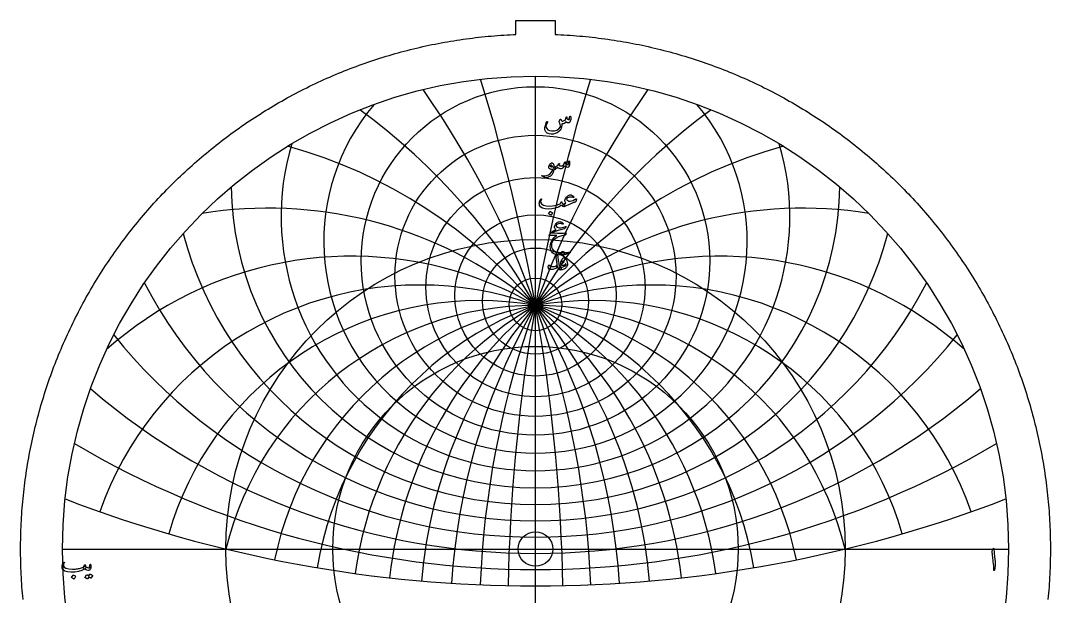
# Model space of a CAD drawing. Header units: millimetres. Extents: x -71 to 71, y -71 to 73.
# Drawn here: x -70.8 to 70.8, y -6.5 to 72.6 of the extents above; entities that cross this region are included whole.
import ezdxf

# ---------------------------------------------------------------- set-up
doc = ezdxf.new("R2010")
doc.units = ezdxf.units.MM
for name, color, linetype in [('CUT_INNER', 6, 'Continuous'), ('CUT_OUTER', 1, 'Continuous'), ('ENGRAVE', 7, 'Continuous'), ('ENGRAVE_FINE', 8, 'Continuous'), ('TEXT', 5, 'Continuous')]:
    doc.layers.add(name, color=color, linetype=linetype)

msp = doc.modelspace()

# ---------------------------------------------------------------- linework, layer by layer
at = {"layer": 'CUT_INNER'}
msp.add_circle((0, 0), 2.375, dxfattribs=at)
at = {"layer": 'CUT_OUTER'}
msp.add_lwpolyline([(-70.4218, -6.9359), (-70.463, -6.5037), (-70.5016, -6.0712), (-70.5375, -5.6385), (-70.5708, -5.2056), (-70.6014, -4.7725), (-70.6293, -4.3392), (-70.6546, -3.9058), (-70.6773, -3.4722), (-70.6972, -3.0384), (-70.7146, -2.6046), (-70.7292, -2.1706), (-70.7412, -1.7366), (-70.7505, -1.3025), (-70.7572, -0.8684), (-70.7612, -0.4342), (-70.7625, 0), (-70.7612, 0.4342), (-70.7572, 0.8684), (-70.7505, 1.3025), (-70.7412, 1.7366), (-70.7292, 2.1706), (-70.7146, 2.6046), (-70.6972, 3.0384), (-70.6773, 3.4722), (-70.6546, 3.9058), (-70.6293, 4.3392), (-70.6014, 4.7725), (-70.5708, 5.2056), (-70.5375, 5.6385), (-70.5016, 6.0712), (-70.463, 6.5037), (-70.4218, 6.9359), (-70.3779, 7.3679), (-70.3313, 7.7996), (-70.2822, 8.231), (-70.2303, 8.6621), (-70.1759, 9.0928), (-70.1187, 9.5233), (-70.059, 9.9533), (-69.9966, 10.383), (-69.9316, 10.8123), (-69.8639, 11.2412), (-69.7936, 11.6697), (-69.7207, 12.0977), (-69.6452, 12.5253), (-69.567, 12.9524), (-69.4862, 13.379), (-69.4028, 13.8051), (-69.3168, 14.2307), (-69.2282, 14.6557), (-69.137, 15.0802), (-69.0431, 15.5042), (-68.9467, 15.9275), (-68.8477, 16.3502), (-68.746, 16.7724), (-68.6418, 17.1939), (-68.535, 17.6147), (-68.4257, 18.0349), (-68.3137, 18.4544), (-68.1992, 18.8733), (-68.0821, 19.2914), (-67.9625, 19.7087), (-67.8403, 20.1254), (-67.7155, 20.5413), (-67.5882, 20.9564), (-67.4583, 21.3707), (-67.3259, 21.7842), (-67.191, 22.1969), (-67.0535, 22.6088), (-66.9135, 23.0198), (-66.771, 23.4299), (-66.626, 23.8392), (-66.4785, 24.2475), (-66.3285, 24.655), (-66.1759, 25.0615), (-66.0209, 25.4671), (-65.8634, 25.8717), (-65.7034, 26.2753), (-65.541, 26.678), (-65.376, 27.0796), (-65.2086, 27.4803), (-65.0388, 27.8799), (-64.8665, 28.2784), (-64.6918, 28.6759), (-64.5146, 29.0723), (-64.335, 29.4676), (-64.153, 29.8618), (-63.9685, 30.2549), (-63.7817, 30.6468), (-63.5925, 31.0376), (-63.4008, 31.4272), (-63.2068, 31.8156), (-63.0104, 32.2029), (-62.8116, 32.5889), (-62.6105, 32.9737), (-62.407, 33.3572), (-62.2011, 33.7395), (-61.9929, 34.1205), (-61.7824, 34.5003), (-61.5695, 34.8787), (-61.3544, 35.2558), (-61.1369, 35.6316), (-60.9171, 36.0061), (-60.695, 36.3792), (-60.4707, 36.7509), (-60.244, 37.1213), (-60.0151, 37.4902), (-59.784, 37.8578), (-59.5505, 38.2239), (-59.3149, 38.5886), (-59.077, 38.9518), (-58.8369, 39.3135), (-58.5945, 39.6738), (-58.35, 40.0326), (-58.1033, 40.3899), (-57.8543, 40.7456), (-57.6032, 41.0998), (-57.35, 41.4525), (-57.0946, 41.8036), (-56.837, 42.1532), (-56.5773, 42.5011), (-56.3154, 42.8475), (-56.0514, 43.1922), (-55.7854, 43.5353), (-55.5172, 43.8768), (-55.2469, 44.2166), (-54.9746, 44.5548), (-54.7002, 44.8913), (-54.4237, 45.226), (-54.1451, 45.5591), (-53.8646, 45.8905), (-53.582, 46.2201), (-53.2974, 46.548), (-53.0108, 46.8742), (-52.7222, 47.1986), (-52.4316, 47.5212), (-52.139, 47.842), (-51.8444, 48.161), (-51.548, 48.4782), (-51.2495, 48.7936), (-50.9492, 49.1072), (-50.6469, 49.4188), (-50.3427, 49.7287), (-50.0366, 50.0366), (-49.7287, 50.3427), (-49.4188, 50.6469), (-49.1072, 50.9492), (-48.7936, 51.2495), (-48.4782, 51.548), (-48.161, 51.8444), (-47.842, 52.139), (-47.5212, 52.4316), (-47.1986, 52.7222), (-46.8742, 53.0108), (-46.548, 53.2974), (-46.2201, 53.582), (-45.8905, 53.8646), (-45.5591, 54.1451), (-45.226, 54.4237), (-44.8913, 54.7002), (-44.5548, 54.9746), (-44.2166, 55.2469), (-43.8768, 55.5172), (-43.5353, 55.7854), (-43.1922, 56.0514), (-42.8475, 56.3154), (-42.5011, 56.5773), (-42.1532, 56.837), (-41.8036, 57.0946), (-41.4525, 57.35), (-41.0998, 57.6032), (-40.7456, 57.8543), (-40.3899, 58.1033), (-40.0326, 58.35), (-39.6738, 58.5945), (-39.3135, 58.8369), (-38.9518, 59.077), (-38.5886, 59.3149), (-38.2239, 59.5505), (-37.8578, 59.784), (-37.4902, 60.0151), (-37.1213, 60.244), (-36.7509, 60.4707), (-36.3792, 60.695), (-36.0061, 60.9171), (-35.6316, 61.1369), (-35.2558, 61.3544), (-34.8787, 61.5695), (-34.5003, 61.7824), (-34.1205, 61.9929), (-33.7395, 62.2011), (-33.3572, 62.407), (-32.9737, 62.6105), (-32.5889, 62.8116), (-32.2029, 63.0104), (-31.8156, 63.2068), (-31.4272, 63.4008), (-31.0376, 63.5925), (-30.6468, 63.7817), (-30.2549, 63.9685), (-29.8618, 64.153), (-29.4676, 64.335), (-29.0723, 64.5146), (-28.6759, 64.6918), (-28.2784, 64.8665), (-27.8799, 65.0388), (-27.4803, 65.2086), (-27.0796, 65.376), (-26.678, 65.541), (-26.2753, 65.7034), (-25.8717, 65.8634), (-25.4671, 66.0209), (-25.0615, 66.1759), (-24.655, 66.3285), (-24.2475, 66.4785), (-23.8392, 66.626), (-23.4299, 66.771), (-23.0198, 66.9135), (-22.6088, 67.0535), (-22.1969, 67.191), (-21.7842, 67.3259), (-21.3707, 67.4583), (-20.9564, 67.5882), (-20.5413, 67.7155), (-20.1254, 67.8403), (-19.7087, 67.9625), (-19.2914, 68.0821), (-18.8733, 68.1992), (-18.4544, 68.3137), (-18.0349, 68.4257), (-17.6147, 68.535), (-17.1939, 68.6418), (-16.7724, 68.746), (-16.3502, 68.8477), (-15.9275, 68.9467), (-15.5042, 69.0431), (-15.0802, 69.137), (-14.6557, 69.2282), (-14.2307, 69.3168), (-13.8051, 69.4028), (-13.379, 69.4862), (-12.9524, 69.567), (-12.5253, 69.6452), (-12.0977, 69.7207), (-11.6697, 69.7936), (-11.2412, 69.8639), (-10.8123, 69.9316), (-10.383, 69.9966), (-9.9533, 70.059), (-9.5233, 70.1187), (-9.0928, 70.1759), (-8.6621, 70.2303), (-8.231, 70.2822), (-7.7996, 70.3313), (-7.3679, 70.3779), (-6.9359, 70.4218), (-6.5037, 70.463), (-6.0712, 70.5016), (-5.6385, 70.5375), (-5.2056, 70.5708), (-4.7725, 70.6014), (-4.3392, 70.6293), (-3.9058, 70.6546), (-3.4722, 70.6773), (-3.0384, 70.6972), (-2.7125, 70.7102), (-2.7125, 72.6225), (2.7125, 72.6225), (2.7125, 70.7102), (3.0384, 70.6972), (3.4722, 70.6773), (3.9058, 70.6546), (4.3392, 70.6293), (4.7725, 70.6014), (5.2056, 70.5708), (5.6385, 70.5375), (6.0712, 70.5016), (6.5037, 70.463), (6.9359, 70.4218), (7.3679, 70.3779), (7.7996, 70.3313), (8.231, 70.2822), (8.6621, 70.2303), (9.0928, 70.1759), (9.5233, 70.1187), (9.9533, 70.059), (10.383, 69.9966), (10.8123, 69.9316), (11.2412, 69.8639), (11.6697, 69.7936), (12.0977, 69.7207), (12.5253, 69.6452), (12.9524, 69.567), (13.379, 69.4862), (13.8051, 69.4028), (14.2307, 69.3168), (14.6557, 69.2282), (15.0802, 69.137), (15.5042, 69.0431), (15.9275, 68.9467), (16.3502, 68.8477), (16.7724, 68.746), (17.1939, 68.6418), (17.6147, 68.535), (18.0349, 68.4257), (18.4544, 68.3137), (18.8733, 68.1992), (19.2914, 68.0821), (19.7087, 67.9625), (20.1254, 67.8403), (20.5413, 67.7155), (20.9564, 67.5882), (21.3707, 67.4583), (21.7842, 67.3259), (22.1969, 67.191), (22.6088, 67.0535), (23.0198, 66.9135), (23.4299, 66.771), (23.8392, 66.626), (24.2475, 66.4785), (24.655, 66.3285), (25.0615, 66.1759), (25.4671, 66.0209), (25.8717, 65.8634), (26.2753, 65.7034), (26.678, 65.541), (27.0796, 65.376), (27.4803, 65.2086), (27.8799, 65.0388), (28.2784, 64.8665), (28.6759, 64.6918), (29.0723, 64.5146), (29.4676, 64.335), (29.8618, 64.153), (30.2549, 63.9685), (30.6468, 63.7817), (31.0376, 63.5925), (31.4272, 63.4008), (31.8156, 63.2068), (32.2029, 63.0104), (32.5889, 62.8116), (32.9737, 62.6105), (33.3572, 62.407), (33.7395, 62.2011), (34.1205, 61.9929), (34.5003, 61.7824), (34.8787, 61.5695), (35.2558, 61.3544), (35.6316, 61.1369), (36.0061, 60.9171), (36.3792, 60.695), (36.7509, 60.4707), (37.1213, 60.244), (37.4902, 60.0151), (37.8578, 59.784), (38.2239, 59.5505), (38.5886, 59.3149), (38.9518, 59.077), (39.3135, 58.8369), (39.6738, 58.5945), (40.0326, 58.35), (40.3899, 58.1033), (40.7456, 57.8543), (41.0998, 57.6032), (41.4525, 57.35), (41.8036, 57.0946), (42.1532, 56.837), (42.5011, 56.5773), (42.8475, 56.3154), (43.1922, 56.0514), (43.5353, 55.7854), (43.8768, 55.5172), (44.2166, 55.2469), (44.5548, 54.9746), (44.8913, 54.7002), (45.226, 54.4237), (45.5591, 54.1451), (45.8905, 53.8646), (46.2201, 53.582), (46.548, 53.2974), (46.8742, 53.0108), (47.1986, 52.7222), (47.5212, 52.4316), (47.842, 52.139), (48.161, 51.8444), (48.4782, 51.548), (48.7936, 51.2495), (49.1072, 50.9492), (49.4188, 50.6469), (49.7287, 50.3427), (50.0366, 50.0366), (50.3427, 49.7287), (50.6469, 49.4188), (50.9492, 49.1072), (51.2495, 48.7936), (51.548, 48.4782), (51.8444, 48.161), (52.139, 47.842), (52.4316, 47.5212), (52.7222, 47.1986), (53.0108, 46.8742), (53.2974, 46.548), (53.582, 46.2201), (53.8646, 45.8905), (54.1451, 45.5591), (54.4237, 45.226), (54.7002, 44.8913), (54.9746, 44.5548), (55.2469, 44.2166), (55.5172, 43.8768), (55.7854, 43.5353), (56.0514, 43.1922), (56.3154, 42.8475), (56.5773, 42.5011), (56.837, 42.1532), (57.0946, 41.8036), (57.35, 41.4525), (57.6032, 41.0998), (57.8543, 40.7456), (58.1033, 40.3899), (58.35, 40.0326), (58.5945, 39.6738), (58.8369, 39.3135), (59.077, 38.9518), (59.3149, 38.5886), (59.5505, 38.2239), (59.784, 37.8578), (60.0151, 37.4902), (60.244, 37.1213), (60.4707, 36.7509), (60.695, 36.3792), (60.9171, 36.0061), (61.1369, 35.6316), (61.3544, 35.2558), (61.5695, 34.8787), (61.7824, 34.5003), (61.9929, 34.1205), (62.2011, 33.7395), (62.407, 33.3572), (62.6105, 32.9737), (62.8116, 32.5889), (63.0104, 32.2029), (63.2068, 31.8156), (63.4008, 31.4272), (63.5925, 31.0376), (63.7817, 30.6468), (63.9685, 30.2549), (64.153, 29.8618), (64.335, 29.4676), (64.5146, 29.0723), (64.6918, 28.6759), (64.8665, 28.2784), (65.0388, 27.8799), (65.2086, 27.4803), (65.376, 27.0796), (65.541, 26.678), (65.7034, 26.2753), (65.8634, 25.8717), (66.0209, 25.4671), (66.1759, 25.0615), (66.3285, 24.655), (66.4785, 24.2475), (66.626, 23.8392), (66.771, 23.4299), (66.9135, 23.0198), (67.0535, 22.6088), (67.191, 22.1969), (67.3259, 21.7842), (67.4583, 21.3707), (67.5882, 20.9564), (67.7155, 20.5413), (67.8403, 20.1254), (67.9625, 19.7087), (68.0821, 19.2914), (68.1992, 18.8733), (68.3137, 18.4544), (68.4257, 18.0349), (68.535, 17.6147), (68.6418, 17.1939), (68.746, 16.7724), (68.8477, 16.3502), (68.9467, 15.9275), (69.0431, 15.5042), (69.137, 15.0802), (69.2282, 14.6557), (69.3168, 14.2307), (69.4028, 13.8051), (69.4862, 13.379), (69.567, 12.9524), (69.6452, 12.5253), (69.7207, 12.0977), (69.7936, 11.6697), (69.8639, 11.2412), (69.9316, 10.8123), (69.9966, 10.383), (70.059, 9.9533), (70.1187, 9.5233), (70.1759, 9.0928), (70.2303, 8.6621), (70.2822, 8.231), (70.3313, 7.7996), (70.3779, 7.3679), (70.4218, 6.9359), (70.463, 6.5037), (70.5016, 6.0712), (70.5375, 5.6385), (70.5708, 5.2056), (70.6014, 4.7725), (70.6293, 4.3392), (70.6546, 3.9058), (70.6773, 3.4722), (70.6972, 3.0384), (70.7146, 2.6046), (70.7292, 2.1706), (70.7412, 1.7366), (70.7505, 1.3025), (70.7572, 0.8684), (70.7612, 0.4342), (70.7625, 0), (70.7612, -0.4342), (70.7572, -0.8684), (70.7505, -1.3025), (70.7412, -1.7366), (70.7292, -2.1706), (70.7146, -2.6046), (70.6972, -3.0384), (70.6773, -3.4722), (70.6546, -3.9058), (70.6293, -4.3392), (70.6014, -4.7725), (70.5708, -5.2056), (70.5375, -5.6385), (70.5016, -6.0712), (70.463, -6.5037), (70.4218, -6.9359)], dxfattribs=at)
at = {"layer": 'ENGRAVE'}
for points in [[(0, -65), (0, 65)], [(-65, 0), (65, 0)]]:
    msp.add_lwpolyline(points, dxfattribs=at)
for centre, radius in [((0, 0), 65), ((0, 39.5928), 23.9451), ((0, 37.5436), 19.3147), ((0, 35.9908), 15.0621), ((0, 34.853), 11.0816), ((0, 0), 42.5483), ((0, 34.0749), 7.2895), ((0, 33.6213), 3.616), ((0, 33.4722), 0.93), ((0, 0), 27.8517)]:
    msp.add_circle(centre, radius, dxfattribs=at)
for centre, radius, start, end in [((0, 42.258), 29.0939, 139.626033, 40.373967), ((0, 45.7157), 34.9559, 163.398511, 16.601489), ((0, 50.2331), 41.8147, 180.638783, 359.361217), ((0, 56.2293), 50.1043, 194.882243, 345.117757), ((0, 64.3956), 60.5297, 207.383949, 332.616051), ((0, -10.3066), 43.7788, 13.616667, 166.383333), ((0, -10.3066), 43.7788, 13.616667, 166.383333), ((0, 75.9537), 74.3254, 218.757761, 321.242239), ((0, 93.2754), 93.8757, 229.355489, 310.644511), ((0, 121.6414), 124.4736, 239.400269, 300.599731), ((0, 175.6501), 180.7299, 249.044902, 290.955098)]:
    msp.add_arc(centre, radius, start, end, dxfattribs=at)
at = {"layer": 'ENGRAVE_FINE'}
for centre, radius, start, end in [((-248.282, -10.3066), 252.1122, 1.196899, 17.275168), ((-248.282, -10.3066), 252.1122, 1.196899, 17.275168), ((248.282, -10.3066), 252.1122, 162.724832, 178.803101), ((248.282, -10.3066), 252.1122, 162.724832, 178.803101), ((-120.2813, -10.3066), 128.0007, 2.411994, 35.014291), ((-120.2813, -10.3066), 128.0007, 2.411994, 35.014291), ((120.2813, -10.3066), 128.0007, 144.985709, 177.588006), ((120.2813, -10.3066), 128.0007, 144.985709, 177.588006), ((-75.8271, -10.3066), 87.5576, 3.664595, 53.808724), ((-75.8271, -10.3066), 87.5576, 3.664595, 53.808724), ((75.8271, -10.3066), 87.5576, 126.191276, 176.335405), ((75.8271, -10.3066), 87.5576, 126.191276, 176.335405), ((-52.1736, -10.3066), 68.1078, 4.97639, 74.589455), ((-52.1736, -10.3066), 68.1078, 4.97639, 74.589455), ((52.1736, -10.3066), 68.1078, 105.410545, 175.02361), ((52.1736, -10.3066), 68.1078, 105.410545, 175.02361), ((-36.7348, -10.3066), 57.1492, 6.373032, 99.132254), ((-36.7348, -10.3066), 57.1492, 6.373032, 99.132254), ((36.7348, -10.3066), 57.1492, 80.867746, 173.626968), ((36.7348, -10.3066), 57.1492, 80.867746, 173.626968), ((-25.2757, -10.3066), 50.5514, 7.886324, 131.75557), ((-25.2757, -10.3066), 50.5514, 7.886324, 131.75557), ((25.2757, -10.3066), 50.5514, 48.24443, 172.113676), ((25.2757, -10.3066), 50.5514, 48.24443, 172.113676), ((-15.9342, -10.3066), 46.5884, 9.5574, 160.647447), ((-15.9342, -10.3066), 46.5884, 9.5574, 160.647447), ((15.9342, -10.3066), 46.5884, 19.352553, 170.4426), ((15.9342, -10.3066), 46.5884, 19.352553, 170.4426), ((-7.7194, -10.3066), 44.4542, 11.441648, 163.804185), ((-7.7194, -10.3066), 44.4542, 11.441648, 163.804185), ((7.7194, -10.3066), 44.4542, 16.195815, 168.558352), ((7.7194, -10.3066), 44.4542, 16.195815, 168.558352)]:
    msp.add_arc(centre, radius, start, end, dxfattribs=at)
at = {"layer": 'TEXT'}
for points in [[(4.7066, 59.4639), (4.7138, 59.4819), (4.7231, 59.4948), (4.7345, 59.5026), (4.7479, 59.5051), (4.7651, 59.5031), (4.7798, 59.4969), (4.792, 59.4866), (4.8015, 59.4721), (4.825, 59.4206), (4.8417, 59.3566), (4.8518, 59.2803), (4.8551, 59.1916), (4.8461, 59.0467), (4.819, 58.9091), (4.7739, 58.7786), (4.7107, 58.6554), (4.6891, 58.6257), (4.6654, 58.6028), (4.6396, 58.5865), (4.6117, 58.577), (4.5109, 58.5706), (4.4024, 58.5884), (4.2861, 58.6304), (4.1621, 58.6966), (4.0577, 58.5535), (3.9342, 58.4584), (3.7916, 58.4112), (3.63, 58.412), (3.6247, 58.325), (3.6171, 58.2413), (3.6072, 58.161), (3.5949, 58.0841), (3.5804, 58.01), (3.5635, 57.9381), (3.5443, 57.8687), (3.5227, 57.8015), (3.4727, 57.6803), (3.4052, 57.5684), (3.3201, 57.4658), (3.2175, 57.3725), (2.9775, 57.2127), (2.7235, 57.1003), (2.4557, 57.0353), (2.1739, 57.0178), (1.8565, 57.0608), (1.6057, 57.1735), (1.4213, 57.3558), (1.3035, 57.6076), (1.2875, 57.6984), (1.2849, 57.8056), (1.2958, 57.9294), (1.32, 58.0696), (1.3589, 58.2233), (1.4138, 58.3831), (1.4847, 58.5492), (1.5716, 58.7214), (1.5786, 58.7322), (1.5871, 58.7399), (1.5971, 58.7446), (1.6087, 58.7461), (1.6204, 58.7451), (1.6304, 58.742), (1.6389, 58.7369), (1.6459, 58.7296), (1.6505, 58.7191), (1.6521, 58.708), (1.6505, 58.6964), (1.6459, 58.6843), (1.5355, 58.4551), (1.4644, 58.2666), (1.4324, 58.1189), (1.4396, 58.0119), (1.5438, 57.776), (1.7077, 57.6045), (1.9315, 57.4975), (2.2151, 57.455), (2.6116, 57.4803), (2.9473, 57.5808), (3.2221, 57.7566), (3.4361, 58.0078), (3.4354, 58.1733), (3.4083, 58.3481), (3.3549, 58.5321), (3.2752, 58.7255), (3.2652, 58.7451), (3.2598, 58.7626), (3.259, 58.7781), (3.2629, 58.7915), (3.285, 58.8375), (3.3062, 58.8807), (3.3263, 58.9211), (3.3454, 58.9586), (3.3634, 58.9927), (3.3804, 59.023), (3.3964, 59.0495), (3.4114, 59.072), (3.4199, 59.0815), (3.4289, 59.0854), (3.4384, 59.0836), (3.4485, 59.0761), (3.4537, 59.0705), (3.4609, 59.0617), (3.4702, 59.0498), (3.4815, 59.0349), (3.4944, 59.0168), (3.5083, 58.9957), (3.5233, 58.9715), (3.5393, 58.9441), (3.5717, 58.8915), (3.5991, 58.8534), (3.6212, 58.8297), (3.6382, 58.8204), (3.7455, 58.8114), (3.8527, 58.8297), (3.96, 58.8753), (4.0672, 58.9483), (4.1062, 58.9967), (4.1446, 59.0761), (4.1825, 59.1865), (4.2199, 59.3278), (4.2235, 59.3412), (4.2302, 59.3525), (4.24, 59.3618), (4.2529, 59.369), (4.265, 59.3736), (4.2766, 59.3752), (4.2877, 59.3736), (4.2982, 59.369), (4.314, 59.3432), (4.3199, 59.2948), (4.316, 59.2236), (4.3024, 59.1298), (4.3856, 59.0787), (4.4746, 59.0452), (4.5692, 59.0292), (4.6695, 59.0308), (4.6682, 59.0609), (4.6643, 59.0854), (4.6579, 59.1042), (4.6489, 59.1174), (4.6386, 59.1298), (4.6324, 59.1421), (4.6303, 59.1545), (4.6324, 59.1669)], [(2.5266, 52.1158), (2.4299, 51.7763), (2.2677, 51.4919), (2.0401, 51.2627), (1.7469, 51.0887), (1.7059, 51.0711), (1.6655, 51.0552), (1.6255, 51.0412), (1.5861, 51.0289), (1.5474, 51.0187), (1.5097, 51.0109), (1.4731, 51.0053), (1.4376, 51.0021), (1.3489, 51.0147), (1.2313, 51.0609), (1.0849, 51.1405), (0.9096, 51.2537), (0.8907, 51.27), (0.8797, 51.2857), (0.8763, 51.3009), (0.8807, 51.3156), (0.8905, 51.3269), (0.9034, 51.3321), (0.9194, 51.3311), (0.9384, 51.3238), (1.1207, 51.2648), (1.3252, 51.2651), (1.5518, 51.3246), (1.8006, 51.4435), (2.0037, 51.5814), (2.1718, 51.7436), (2.3048, 51.93), (2.4028, 52.1406), (2.402, 52.1481), (2.3997, 52.154), (2.3959, 52.1584), (2.3904, 52.1612), (2.2484, 52.1695), (2.1275, 52.186), (2.0277, 52.2107), (1.9491, 52.2437), (1.8882, 52.2948), (1.8501, 52.3654), (1.8346, 52.4556), (1.8418, 52.5655), (1.8441, 52.58), (1.847, 52.5949), (1.8503, 52.6099), (1.8542, 52.6253), (1.8586, 52.6411), (1.8635, 52.6578), (1.8689, 52.6752), (1.8748, 52.6933), (1.9233, 52.8112), (1.9821, 52.9089), (2.0512, 52.9865), (2.1306, 53.044), (2.2118, 53.0754), (2.2863, 53.0749), (2.3541, 53.0424), (2.4152, 52.978), (2.4686, 52.8883), (2.509, 52.7841), (2.5366, 52.6655), (2.5513, 52.5325), (2.5594, 52.5326), (2.5673, 52.533), (2.5749, 52.5336), (2.5823, 52.5345), (2.5896, 52.5354), (2.5972, 52.5361), (2.6051, 52.5365), (2.6132, 52.5366), (2.641, 52.5307), (2.6627, 52.5129), (2.6782, 52.4832), (2.6874, 52.4417), (2.6913, 52.3961), (2.6905, 52.3499), (2.6851, 52.3033), (2.6751, 52.2561), (2.6619, 52.2146), (2.6472, 52.1849), (2.631, 52.1671), (2.6132, 52.1612), (2.5348, 52.1612), (2.5343, 52.1537), (2.5328, 52.1437), (2.5302, 52.1311), (2.5266, 52.1158)], [(2.3286, 52.5778), (2.2853, 52.6534), (2.2378, 52.7068), (2.1862, 52.7379), (2.1306, 52.747), (2.0973, 52.7382), (2.0677, 52.7243), (2.0416, 52.7052), (2.0192, 52.681), (2.012, 52.6681), (2.0109, 52.6542), (2.0161, 52.6392), (2.0274, 52.6232), (2.07, 52.5858), (2.1316, 52.5603), (2.2123, 52.5466), (2.3121, 52.5448), (2.3224, 52.5469), (2.3286, 52.5531), (2.3306, 52.5634), (2.3286, 52.5778)], [(4.6097, 53.3368), (4.6187, 53.343), (4.6293, 53.341), (4.6414, 53.3307), (4.6551, 53.3121), (4.6698, 53.2806), (4.6808, 53.2358), (4.6883, 53.1775), (4.6922, 53.1058), (4.6935, 53.0244), (4.6891, 52.945), (4.679, 52.8676), (4.6633, 52.7923), (4.6174, 52.6459), (4.5664, 52.5407), (4.5102, 52.4768), (4.4488, 52.4541), (4.3037, 52.4626), (4.1693, 52.5005), (4.0459, 52.5678), (3.9332, 52.6645), (3.8558, 52.5121), (3.7641, 52.3933), (3.6578, 52.3079), (3.5372, 52.2561), (3.4106, 52.2448), (3.2825, 52.2767), (3.1528, 52.352), (3.0216, 52.4706), (2.9153, 52.3352), (2.8112, 52.2386), (2.7091, 52.1806), (2.6091, 52.1612), (2.589, 52.1726), (2.5699, 52.2066), (2.5518, 52.2633), (2.5348, 52.3427), (2.5286, 52.4211), (2.5389, 52.4788), (2.5657, 52.516), (2.6091, 52.5325), (2.7993, 52.5755), (2.9659, 52.6593), (3.1087, 52.7838), (3.2278, 52.9491), (3.2343, 52.9581), (3.2412, 52.9646), (3.2487, 52.9684), (3.2567, 52.9697), (3.2665, 52.9687), (3.2752, 52.9656), (3.283, 52.9604), (3.2897, 52.9532), (3.2936, 52.931), (3.2845, 52.8934), (3.2626, 52.8403), (3.2278, 52.7717), (3.2734, 52.7189), (3.3443, 52.6799), (3.4405, 52.6549), (3.5619, 52.6438), (3.7133, 52.6756), (3.8455, 52.7789), (3.9587, 52.954), (4.0528, 53.2007), (4.0575, 53.2134), (4.0631, 53.2224), (4.0698, 53.2278), (4.0776, 53.2296), (4.0892, 53.2286), (4.0992, 53.2255), (4.1077, 53.2203), (4.1147, 53.2131), (4.1198, 53.2028), (4.1229, 53.1925), (4.124, 53.1822), (4.1229, 53.1718), (4.0817, 52.9986), (4.1299, 52.9558), (4.1879, 52.9182), (4.2557, 52.8857), (4.3333, 52.8583), (4.4089, 52.8406), (4.4663, 52.8367), (4.5058, 52.8467), (4.5272, 52.8707), (4.5341, 52.9073), (4.5303, 52.9594), (4.5156, 53.027), (4.4901, 53.11), (4.4944, 53.1334), (4.5158, 53.1791), (4.5543, 53.2469), (4.6097, 53.3368)], [(5.6141, 48.0782), (5.5316, 47.7482), (5.5223, 47.7322), (5.5069, 47.7173), (5.4852, 47.7034), (5.4574, 47.6905), (5.3956, 47.6687), (5.33, 47.6446), (5.2605, 47.6182), (5.1872, 47.5894), (5.11, 47.5586), (5.0289, 47.526), (4.9439, 47.4916), (4.8551, 47.4553), (3.9064, 47.0428), (3.8631, 47.0524), (3.828, 47.081), (3.8012, 47.1287), (3.7826, 47.1955), (3.7795, 47.2664), (3.7991, 47.3264), (3.8414, 47.3757), (3.9064, 47.4141), (3.9145, 47.4178), (3.9306, 47.4249), (3.9547, 47.4354), (3.9868, 47.4492), (4.0266, 47.466), (4.074, 47.4858), (4.1287, 47.5083), (4.191, 47.5337), (4.1108, 47.616), (4.06, 47.7059), (4.0386, 47.8036), (4.0466, 47.9091), (4.126, 48.1599), (4.2611, 48.3721), (4.4519, 48.5456), (4.6984, 48.6805), (4.7523, 48.6931), (4.8149, 48.6897), (4.8863, 48.6704), (4.9665, 48.6351), (5.0498, 48.5869), (5.1263, 48.533), (5.1962, 48.4734), (5.2594, 48.4082), (5.2772, 48.3842), (5.2852, 48.3618), (5.2834, 48.3409), (5.2718, 48.3216), (5.2542, 48.3066), (5.2346, 48.2989), (5.213, 48.2984), (5.1892, 48.3051), (5.0658, 48.344), (4.9345, 48.3618), (4.7956, 48.3585), (4.6489, 48.334), (4.5161, 48.2943), (4.4107, 48.2412), (4.3325, 48.1746), (4.2818, 48.0947), (4.2766, 48.0591), (4.29, 48.0184), (4.322, 47.9725), (4.3725, 47.9215), (4.4302, 47.8751), (4.488, 47.839), (4.5457, 47.8132), (4.6035, 47.7977), (4.7765, 47.7933), (4.9613, 47.8297), (5.1581, 47.9068), (5.3666, 48.0246), (5.3891, 48.0388), (5.411, 48.0524), (5.4324, 48.0656), (5.4533, 48.0782), (5.4734, 48.0901), (5.4924, 48.1009), (5.5105, 48.1107), (5.5275, 48.1195), (5.5747, 48.1416), (5.6048, 48.1422), (5.618, 48.121), (5.6141, 48.0782)], [(0.759, 48.0906), (0.7737, 48.1066), (0.7889, 48.1133), (0.8046, 48.1107), (0.8209, 48.0988), (0.8332, 48.0834), (0.8374, 48.0658), (0.8332, 48.0462), (0.8209, 48.0246), (0.758, 47.9271), (0.7177, 47.8369), (0.7002, 47.7539), (0.7054, 47.6781), (0.8345, 47.429), (1.0859, 47.2553), (1.4595, 47.1568), (1.9552, 47.1336), (2.3231, 47.1607), (2.6761, 47.2171), (3.0141, 47.303), (3.3371, 47.4182), (3.3941, 47.452), (3.4413, 47.5038), (3.4787, 47.5737), (3.5063, 47.6616), (3.5155, 47.6866), (3.531, 47.7039), (3.5527, 47.7134), (3.5805, 47.7152), (3.6004, 47.7067), (3.6145, 47.6894), (3.623, 47.6634), (3.6259, 47.6286), (3.6452, 47.5425), (3.6991, 47.478), (3.7875, 47.4352), (3.9105, 47.4141), (3.9548, 47.4043), (3.9848, 47.379), (4.0002, 47.3383), (4.0012, 47.2821), (3.9863, 47.1774), (3.9662, 47.1027), (3.9409, 47.0578), (3.9105, 47.0428), (3.82, 47.0547), (3.7342, 47.0903), (3.6529, 47.1496), (3.5764, 47.2326), (3.5699, 47.2359), (3.5588, 47.2336), (3.5431, 47.2256), (3.5227, 47.212), (3.1381, 46.9954), (2.7184, 46.8407), (2.2636, 46.7479), (1.7737, 46.717), (1.321, 46.7479), (0.9694, 46.8407), (0.7188, 46.9954), (0.5692, 47.212), (0.5352, 47.3329), (0.5239, 47.4564), (0.5352, 47.5824), (0.5692, 47.7111), (0.6151, 47.8307), (0.6621, 47.9338), (0.71, 48.0205), (0.759, 48.0906)], [(2.0089, 46.3787), (2.014, 46.3839), (2.0212, 46.387), (2.0305, 46.388), (2.0419, 46.387), (2.1221, 46.3545), (2.1976, 46.3148), (2.2685, 46.2679), (2.3348, 46.2137), (2.3412, 46.2055), (2.344, 46.1972), (2.3433, 46.189), (2.3389, 46.1807), (2.145, 45.8672), (2.1378, 45.8597), (2.1285, 45.8579), (2.1172, 45.8618), (2.1037, 45.8713), (2.0921, 45.8796), (2.0738, 45.892), (2.0488, 45.9085), (2.0171, 45.9291), (1.9782, 45.9538), (1.9315, 45.9827), (1.8771, 46.0157), (1.815, 46.0528), (1.8067, 46.059), (1.8026, 46.0652), (1.8026, 46.0714), (1.8067, 46.0776)], [(4.1848, 44.3371), (4.1882, 44.308), (4.1693, 44.2536), (4.1284, 44.1739), (4.0652, 44.069), (4.0518, 44.052), (4.0363, 44.0381), (4.0188, 44.0272), (3.9992, 44.0195), (3.7352, 43.9468), (3.5001, 43.8813), (3.2938, 43.8231), (3.1164, 43.772), (2.9679, 43.7284), (2.8483, 43.6926), (2.7576, 43.6645), (2.6957, 43.6441), (2.1966, 43.4214), (2.1615, 43.4188), (2.1347, 43.4234), (2.1161, 43.4353), (2.1058, 43.4544), (2.1056, 43.4613), (2.1089, 43.4699), (2.1159, 43.4799), (2.1264, 43.4915), (2.228, 43.5869), (2.3801, 43.6874), (2.5828, 43.7932), (2.8359, 43.904), (2.7671, 43.9628), (2.7091, 44.0195), (2.6619, 44.0742), (2.6256, 44.1268), (2.6031, 44.1843), (2.5977, 44.2536), (2.6093, 44.3348), (2.6379, 44.4279), (2.6843, 44.5248), (2.7493, 44.6218), (2.8328, 44.7187), (2.9349, 44.8156), (3.0461, 44.8994), (3.1525, 44.9569), (3.2544, 44.9881), (3.3516, 44.993), (3.4833, 44.9665), (3.6022, 44.9115), (3.7081, 44.8283), (3.8012, 44.7166), (3.8094, 44.7027), (3.8136, 44.6898), (3.8136, 44.678), (3.8094, 44.6671), (3.8004, 44.6571), (3.7898, 44.6517), (3.7777, 44.6509), (3.7641, 44.6548), (3.7033, 44.6741), (3.645, 44.6909), (3.5889, 44.705), (3.5351, 44.7166), (3.4839, 44.7254), (3.4356, 44.7311), (3.3901, 44.7337), (3.3474, 44.7331), (3.1698, 44.7123), (3.0205, 44.662), (2.8996, 44.5823), (2.8071, 44.4733), (2.9055, 44.3436), (3.0154, 44.2474), (3.1365, 44.1848), (3.2691, 44.1556), (3.4663, 44.1536), (3.6785, 44.1845), (3.9056, 44.2484), (4.1477, 44.3454), (4.1577, 44.348), (4.1673, 44.3474), (4.1763, 44.3438), (4.1848, 44.3371)], [(2.4729, 43.4338), (3.0022, 43.4152), (3.4598, 43.4131), (3.8458, 43.4276), (4.1601, 43.4585), (4.1697, 43.4597), (4.1781, 43.459), (4.1852, 43.4566), (4.191, 43.4523), (4.1953, 43.4465), (4.1977, 43.4394), (4.1983, 43.4311), (4.1972, 43.4214), (4.1891, 43.3837), (4.1812, 43.3492), (4.1736, 43.3177), (4.1662, 43.2894), (4.1592, 43.2641), (4.1523, 43.2419), (4.1458, 43.2229), (4.1394, 43.2069), (4.126, 43.1814), (4.1106, 43.1625), (4.093, 43.1504), (4.0734, 43.145), (3.597, 43.0586), (3.1824, 42.9233), (2.8297, 42.739), (2.5389, 42.5056), (2.392, 42.3378), (2.2852, 42.1602), (2.2187, 41.9727), (2.1924, 41.7755), (2.2177, 41.4659), (2.3182, 41.2135), (2.4941, 41.0183), (2.7452, 40.8804), (2.8754, 40.8386), (3.0185, 40.8041), (3.1744, 40.7767), (3.3433, 40.7566), (3.5248, 40.7435), (3.7187, 40.737), (3.9249, 40.7373), (4.1436, 40.7443), (4.2213, 40.7486), (4.2977, 40.7535), (4.3729, 40.759), (4.4467, 40.7649), (4.5188, 40.7713), (4.5885, 40.7783), (4.656, 40.7858), (4.7211, 40.7938), (4.7409, 40.7948), (4.7551, 40.7896), (4.7636, 40.7783), (4.7664, 40.7608), (4.7649, 40.7404), (4.7603, 40.7247), (4.7525, 40.7136), (4.7417, 40.7071), (4.6252, 40.6579), (4.5148, 40.6133), (4.4107, 40.5733), (4.3127, 40.538), (4.2212, 40.5071), (4.1363, 40.4803), (4.0582, 40.4576), (3.9868, 40.439), (3.9197, 40.4253), (3.8543, 40.4132), (3.7907, 40.4027), (3.729, 40.3936), (3.6688, 40.3867), (3.6099, 40.3823), (3.5523, 40.3805), (3.4959, 40.3813), (3.1113, 40.4112), (2.7906, 40.4761), (2.5338, 40.5762), (2.3409, 40.7113), (2.1994, 40.8801), (2.1007, 41.0774), (2.0447, 41.3029), (2.0316, 41.5569), (2.072, 41.8719), (2.1687, 42.1777), (2.3216, 42.4742), (2.5307, 42.7614), (2.6124, 42.8483), (2.705, 42.9315), (2.8084, 43.0112), (2.9226, 43.0873), (1.9243, 43.0955), (1.9003, 43.1058), (1.8903, 43.1244), (1.8941, 43.1512), (1.9119, 43.1863), (1.9455, 43.2373), (1.9759, 43.2832), (2.0032, 43.3239), (2.0274, 43.3595), (2.0486, 43.3897), (2.0666, 43.4142), (2.0816, 43.433), (2.0934, 43.4461), (2.1202, 43.4485), (2.1924, 43.4472), (2.31, 43.4423), (2.4729, 43.4338)], [(3.432, 38.7168), (3.4619, 38.7024), (3.4856, 38.6797), (3.5032, 38.6487), (3.5145, 38.6096), (3.522, 38.5611), (3.5238, 38.5147), (3.5199, 38.4703), (3.5104, 38.4281), (3.4962, 38.392), (3.4784, 38.3662), (3.457, 38.3507), (3.432, 38.3456), (3.3085, 38.3798), (3.2062, 38.4662), (3.1249, 38.6047), (3.0649, 38.7952), (3.0571, 38.828), (3.0504, 38.8565), (3.0448, 38.8806), (3.0401, 38.9004), (3.0365, 38.9157), (3.0339, 38.9267), (3.0324, 38.9332), (3.0319, 38.9354), (3.0257, 38.9475), (3.0195, 38.9509), (3.0133, 38.9455), (3.0071, 38.9313), (2.937, 38.773), (2.8586, 38.6487), (2.772, 38.5585), (2.6771, 38.5023), (2.5395, 38.459), (2.3781, 38.4322), (2.193, 38.4219), (1.9841, 38.4281), (1.8446, 38.4711), (1.7686, 38.5755), (1.756, 38.7413), (1.8067, 38.9684), (1.8184, 38.9958), (1.8325, 39.0159), (1.8493, 39.0288), (1.8686, 39.0344), (1.8877, 39.0326), (1.9037, 39.0231), (1.9166, 39.0058), (1.9264, 38.9808), (1.9473, 38.9274), (1.9728, 38.887), (2.0029, 38.8594), (2.0377, 38.8447), (2.2329, 38.8148), (2.4183, 38.8117), (2.5939, 38.8354), (2.7596, 38.8859), (2.8316, 38.9236), (2.8906, 38.9746), (2.9367, 39.0391), (2.97, 39.1169), (2.9679, 39.1538), (2.9576, 39.2396), (2.9391, 39.3745), (2.9122, 39.5583), (2.8986, 39.6567), (2.8865, 39.7455), (2.8759, 39.8248), (2.8669, 39.8945), (2.8591, 39.9542), (2.8524, 40.0033), (2.8468, 40.0418), (2.8421, 40.0698), (2.8383, 40.1126), (2.839, 40.1502), (2.8444, 40.1827), (2.8545, 40.2101), (2.8705, 40.244), (2.8854, 40.2755), (2.8994, 40.3048), (2.9122, 40.3317), (2.9239, 40.3564), (2.9339, 40.3787), (2.9424, 40.3986), (2.9494, 40.4163), (2.9566, 40.4305), (2.9659, 40.44), (2.9772, 40.4449), (2.9906, 40.4452), (3.0053, 40.4395), (3.0164, 40.4307), (3.0239, 40.4189), (3.0278, 40.4039), (3.0529, 40.1929), (3.0788, 39.993), (3.1055, 39.8041), (3.1329, 39.6264), (3.1609, 39.4597), (3.1891, 39.3041), (3.2176, 39.1596), (3.2464, 39.0262), (3.2812, 38.9017), (3.3237, 38.8086), (3.374, 38.747), (3.432, 38.7168)], [(3.9064, 40.0327), (3.9347, 40.0286), (3.9662, 40.0162), (4.0007, 39.9956), (4.0384, 39.9667), (4.1995, 39.795), (4.3117, 39.6016), (4.3748, 39.3866), (4.389, 39.1499), (4.3764, 39.0267), (4.3508, 38.9169), (4.3124, 38.8204), (4.2611, 38.7374), (4.0948, 38.566), (3.9012, 38.4435), (3.6803, 38.37), (3.432, 38.3456), (3.407, 38.3515), (3.3856, 38.3693), (3.3678, 38.3989), (3.3536, 38.4404), (3.3483, 38.4634), (3.3449, 38.4868), (3.3432, 38.5108), (3.3433, 38.5353), (3.3447, 38.5595), (3.3469, 38.5827), (3.3499, 38.6049), (3.3536, 38.6261), (3.3647, 38.6627), (3.3815, 38.69), (3.4039, 38.708), (3.432, 38.7168), (3.6738, 38.7493), (3.8837, 38.8096), (4.0616, 38.8978), (4.2075, 39.0138), (4.2005, 39.0718), (4.192, 39.118), (4.182, 39.1522), (4.1704, 39.1747), (4.1565, 39.194), (4.1436, 39.2066), (4.1317, 39.2126), (4.1209, 39.2118), (4.1134, 39.2092), (4.1075, 39.2056), (4.1031, 39.201), (4.1002, 39.1953), (4.0605, 39.1138), (4.0116, 39.0509), (3.9533, 39.0066), (3.8857, 38.9808), (3.6896, 38.9656), (3.5547, 39.019), (3.4812, 39.1409), (3.4691, 39.3314), (3.4856, 39.4407), (3.5186, 39.5542), (3.5681, 39.6717), (3.6341, 39.7934), (3.7037, 39.8981), (3.7723, 39.9729), (3.8399, 40.0177), (3.9064, 40.0327)], [(3.6878, 40.9031), (3.6929, 40.9082), (3.7001, 40.9113), (3.7094, 40.9123), (3.7207, 40.9113), (3.8009, 40.8788), (3.8765, 40.8391), (3.9474, 40.7922), (4.0136, 40.7381), (4.0201, 40.7298), (4.0229, 40.7216), (4.0221, 40.7133), (4.0177, 40.7051), (3.8239, 40.3916), (3.8167, 40.3841), (3.8074, 40.3823), (3.796, 40.3861), (3.7826, 40.3957), (3.771, 40.4039), (3.7527, 40.4163), (3.7277, 40.4328), (3.696, 40.4534), (3.6571, 40.4782), (3.6104, 40.5071), (3.556, 40.5401), (3.4939, 40.5772), (3.4856, 40.5834), (3.4815, 40.5896), (3.4815, 40.5957), (3.4856, 40.6019)], [(3.7702, 39.5872), (3.7293, 39.5756), (3.697, 39.5449), (3.6736, 39.4951), (3.6589, 39.4263), (3.6591, 39.4155), (3.6599, 39.4077), (3.6612, 39.4031), (3.663, 39.4016), (3.7045, 39.3915), (3.7465, 39.3861), (3.7891, 39.3853), (3.8321, 39.3892), (3.87, 39.3972), (3.9012, 39.4088), (3.9257, 39.424), (3.9435, 39.4428), (3.8971, 39.5091), (3.8528, 39.5552), (3.8105, 39.5812), (3.7702, 39.5872)], [(62.8786, 0.0015), (62.9207, 0.0829), (62.9545, 0.1115), (62.9801, 0.0873), (62.9974, 0.0103), (63.0986, -1.0677), (63.1589, -1.7293), (63.1723, -2.2579), (63.1391, -2.6533), (63.059, -2.9157), (63.0445, -2.9371), (63.0315, -2.9487), (63.0203, -2.9503), (63.0106, -2.9421), (63.0029, -2.9291), (62.9974, -2.9124), (62.9941, -2.8917), (62.993, -2.8673), (62.993, -2.6767), (62.9842, -2.4746), (62.9666, -2.2609), (62.9402, -2.0357), (62.9345, -1.9768), (62.9171, -1.8179), (62.8883, -1.5588), (62.8478, -1.1997), (62.751, -0.4033), (62.7488, -0.3609), (62.751, -0.3219), (62.7576, -0.2861), (62.7686, -0.2537)], [(-61.8886, -2.3657), (-61.8844, -2.3679), (-61.8804, -2.3701), (-61.8767, -2.3723), (-61.8732, -2.3745), (-61.8698, -2.3769), (-61.8661, -2.38), (-61.8621, -2.3835), (-61.8578, -2.3877), (-61.8224, -2.4295), (-61.8083, -2.4889), (-61.8158, -2.5659), (-61.8446, -2.6605), (-61.8713, -2.7179), (-61.8985, -2.754), (-61.9263, -2.7685), (-61.9546, -2.7617), (-61.9689, -2.7548), (-61.981, -2.7518), (-61.9909, -2.7526), (-61.9986, -2.7573), (-62.3594, -2.9547), (-62.7906, -3.0939), (-63.2922, -3.1747), (-63.8642, -3.1973), (-64.3268, -3.1577), (-64.676, -3.0521), (-64.912, -2.8805), (-65.0346, -2.6429), (-65.0536, -2.5307), (-65.0577, -2.4185), (-65.047, -2.3063), (-65.0214, -2.1941), (-64.9865, -2.0948), (-64.9433, -2.0038), (-64.8919, -1.921), (-64.8322, -1.8465), (-64.821, -1.8371), (-64.8091, -1.8311), (-64.7968, -1.8283), (-64.7838, -1.8289), (-64.7717, -1.8341), (-64.7618, -1.841), (-64.7541, -1.8495), (-64.7486, -1.8597), (-64.7462, -1.8696), (-64.7475, -1.8817), (-64.7528, -1.896), (-64.7618, -1.9125), (-64.8256, -2.006), (-64.8674, -2.0973), (-64.8872, -2.1864), (-64.885, -2.2733), (-64.7805, -2.4911), (-64.5374, -2.6473), (-64.1557, -2.7419), (-63.6354, -2.7749), (-63.4926, -2.7727), (-63.35, -2.7661), (-63.2077, -2.7551), (-63.0656, -2.7397), (-62.9247, -2.7199), (-62.7857, -2.6957), (-62.6486, -2.6671), (-62.5134, -2.6341), (-62.3823, -2.5967), (-62.2747, -2.5593), (-62.1909, -2.5219), (-62.1306, -2.4845), (-62.1074, -2.4647), (-62.0861, -2.4405), (-62.0667, -2.4119), (-62.0492, -2.3789), (-62.0329, -2.342), (-62.0168, -2.3019), (-62.001, -2.2584), (-61.9854, -2.2117), (-61.9794, -2.1974), (-61.97, -2.1853), (-61.9574, -2.1754), (-61.9414, -2.1677), (-61.9244, -2.1635), (-61.9084, -2.1644), (-61.8936, -2.1701), (-61.8798, -2.1809), (-61.8688, -2.1957), (-61.8622, -2.2139), (-61.86, -2.2353), (-61.8622, -2.2601)], [(-62.0206, -2.7177), (-62.0685, -2.6723), (-62.0932, -2.6154), (-62.0949, -2.5469), (-62.0734, -2.4669), (-62.027, -2.3951), (-61.9843, -2.3514), (-61.9456, -2.3357), (-61.9106, -2.3481), (-61.7456, -2.4572), (-61.5806, -2.534), (-61.4156, -2.5782), (-61.2506, -2.5901), (-61.2449, -2.589), (-61.2407, -2.5857), (-61.2383, -2.5802), (-61.2374, -2.5725), (-61.2416, -2.5579), (-61.2539, -2.5362), (-61.2746, -2.5073), (-61.3034, -2.4713), (-61.3089, -2.4603), (-61.3122, -2.4493), (-61.3133, -2.4383), (-61.3122, -2.4273), (-61.2066, -2.1237), (-61.2017, -2.1121), (-61.1956, -2.1039), (-61.1885, -2.0989), (-61.1802, -2.0973), (-61.172, -2.0986), (-61.1648, -2.1028), (-61.1588, -2.1096), (-61.1538, -2.1193), (-61.1208, -2.218), (-61.101, -2.3162), (-61.0944, -2.4138), (-61.101, -2.5109), (-61.1225, -2.6316), (-61.1516, -2.7298), (-61.1885, -2.8054), (-61.233, -2.8585), (-61.2669, -2.8876), (-61.2979, -2.9091), (-61.3263, -2.9228), (-61.3518, -2.9289), (-61.4992, -2.9322), (-61.6598, -2.8981), (-61.8336, -2.8266), (-62.0206, -2.7177)], [(-63.5562, -3.5889), (-63.5507, -3.5834), (-63.543, -3.5801), (-63.5331, -3.579), (-63.521, -3.5801), (-63.4355, -3.6147), (-63.3549, -3.6571), (-63.2793, -3.7071), (-63.2086, -3.7649), (-63.2018, -3.7737), (-63.1987, -3.7825), (-63.1996, -3.7913), (-63.2042, -3.8001), (-63.411, -4.1345), (-63.4187, -4.1424), (-63.4286, -4.1444), (-63.4407, -4.1402), (-63.455, -4.1301), (-63.4674, -4.1213), (-63.4869, -4.1081), (-63.5136, -4.0905), (-63.5474, -4.0685), (-63.589, -4.0421), (-63.6387, -4.0113), (-63.6968, -3.9761), (-63.763, -3.9365), (-63.7718, -3.9299), (-63.7762, -3.9233), (-63.7762, -3.9167), (-63.7718, -3.9101)], [(-61.2374, -3.4657), (-61.2319, -3.4602), (-61.2242, -3.4569), (-61.2143, -3.4558), (-61.2022, -3.4569), (-61.1589, -3.4731), (-61.117, -3.491), (-61.0764, -3.5105), (-61.0372, -3.5317), (-60.9991, -3.5548), (-60.9619, -3.5801), (-60.9254, -3.6076), (-60.8898, -3.6373), (-60.883, -3.6463), (-60.8799, -3.656), (-60.8808, -3.6661), (-60.8854, -3.6769), (-61.0966, -4.0113), (-61.1024, -4.0157), (-61.1109, -4.0157), (-61.1222, -4.0113), (-61.1362, -4.0025), (-61.1459, -3.9943), (-61.1615, -3.9832), (-61.1833, -3.969), (-61.211, -3.9519), (-61.2451, -3.9314), (-61.2858, -3.9073), (-61.3331, -3.8797), (-61.387, -3.8485), (-61.5542, -4.1081), (-61.5619, -4.116), (-61.5718, -4.118), (-61.5839, -4.1138), (-61.5982, -4.1037), (-61.6106, -4.0949), (-61.6301, -4.0817), (-61.6568, -4.0641), (-61.6906, -4.0421), (-61.7322, -4.0157), (-61.7819, -3.9849), (-61.84, -3.9497), (-61.9062, -3.9101), (-61.9131, -3.9035), (-61.9161, -3.8969), (-61.9153, -3.8903), (-61.9106, -3.8837), (-61.695, -3.5625), (-61.6895, -3.557), (-61.6818, -3.5537), (-61.6719, -3.5526), (-61.6598, -3.5537), (-61.623, -3.5656), (-61.5872, -3.5795), (-61.5526, -3.5953), (-61.519, -3.6131), (-61.4866, -3.6324), (-61.4552, -3.6532), (-61.425, -3.6753), (-61.3958, -3.6989)]]:
    msp.add_lwpolyline(points, close=True, dxfattribs=at)

doc.saveas('drawing.dxf')
